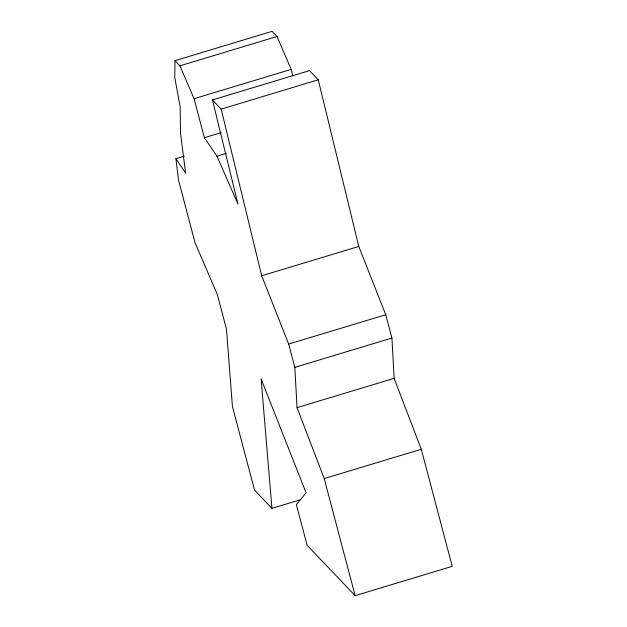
<?xml version="1.0" encoding="UTF-8"?>
<svg xmlns="http://www.w3.org/2000/svg" width="627" height="627" viewBox="0 0 627 627"><rect width="100%" height="100%" fill="white"/><g stroke="black" fill="none" stroke-linecap="round" stroke-linejoin="round"><path stroke-width="0.94" d="M292.887 75.875L291.171 69.378L276.993 36.499L272.079 31.35L174.996 60.67L174.768 77.552L180.184 106.755L180.505 133.222L185.616 173.185L175.944 158.694L184.346 156.154M174.996 60.67L179.902 65.819L276.993 36.499M179.902 65.819L194.08 98.698L291.171 69.378M194.08 98.698L204.386 137.697L216.926 156.201L237.962 204.01L212.435 99.936L309.519 70.624L318.265 79.794L358.769 246.45L385.762 314.746L391.914 338.039L394.124 378.34L421.297 449.253L452.232 566.33L355.148 595.65L307.105 545.263L296.359 504.57L306.094 492.853L261.106 378.943L271.93 508.356L300.866 499.617M212.435 99.936L221.182 109.114L318.265 79.794M204.386 137.697L221.19 132.626M216.926 156.201L226.261 153.388M221.182 109.114L261.686 275.77L358.769 246.45M261.686 275.77L288.671 344.058L385.762 314.746M355.148 595.65L324.214 478.573L297.041 407.66L294.831 367.351L391.914 338.039M297.041 407.66L394.124 378.34M324.214 478.573L421.297 449.253M271.93 508.356L254.531 490.11L232.421 406.421L226.457 329.104L217.31 294.463L195.068 242.806L178.468 179.98L175.944 158.694M288.671 344.058L294.831 367.351"/></g></svg>
